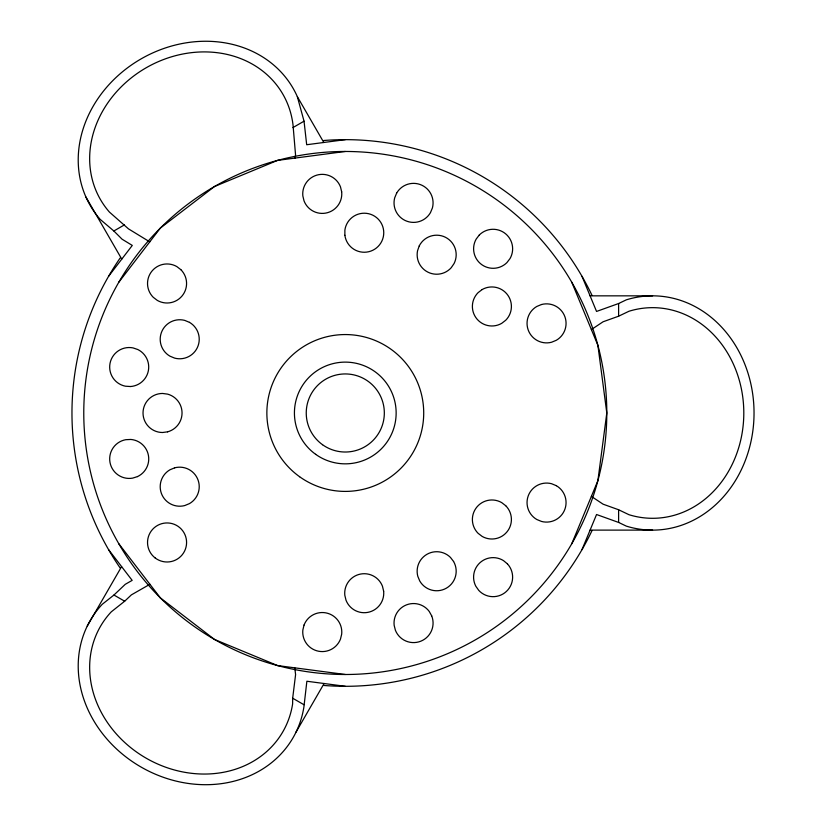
<?xml version="1.0" encoding="UTF-8"?>
<svg xmlns="http://www.w3.org/2000/svg" width="826" height="826" viewBox="0 0 826 826"><rect width="100%" height="100%" fill="white"/><g stroke="black" fill="none" stroke-linecap="round" stroke-linejoin="round"><path stroke-width="1.24" d="M294.768 667.842L295.594 674.584L292.672 698.218L292.621 703.897A105.325 91.211 30 0 1 151.778 761.221A105.325 91.211 30 0 1 111.283 611.829L124.674 601.214L131.386 594.865L149.919 584.271M345.289 686.303L306.869 681.243L303.947 706.684A117.137 101.443 30 0 1 147.307 770.431A117.137 101.443 30 0 1 102.269 604.271L113.947 595.03L125.263 584.312L132.16 580.368L108.578 549.641M295.068 158.076L295.553 154.937L293.013 124.871A105.325 91.211 -30 0 0 154.658 63.323A105.325 91.211 -30 0 0 109.404 212.055L128.505 228.885L149.774 241.873M571.768 543.735L597.89 480.66L606.8 412.979L597.89 345.299L571.768 282.224M582 549.641L596.548 514.515L618.612 522.435L626.335 526.131A117.137 101.443 90 0 0 754.035 412.979A117.137 101.443 90 0 0 626.335 299.828L618.612 303.524L596.548 311.443L582 276.318M87.236 626.108L121.598 566.605M296.028 732.125L324.091 683.515M108.578 276.318L132.284 245.425L122.062 239.189L113.854 230.991L100.183 219.375A117.137 101.443 -30 0 1 137.064 61.3A117.137 101.443 -30 0 1 297.339 96.652L323.802 142.485M118.81 282.224L160.368 228.059L214.533 186.5L277.608 160.378L345.289 151.468M591.375 329.564L603.104 321.768L618.612 316.203L628.989 311.247A105.325 91.211 -90 0 1 743.803 412.979A105.325 91.211 -90 0 1 628.989 514.712L618.612 509.756L603.104 504.19L591.375 496.395M113.854 230.991L124.478 224.858M292.941 127.586L304.04 121.185L297.339 96.652M345.289 139.656L306.683 144.736L304.04 121.185M590.084 295.842L652.592 295.842M590.084 530.116L652.592 530.116M345.289 674.491L277.608 665.58L214.533 639.458L160.368 597.9L118.81 543.735M113.947 595.03L124.674 601.214M292.672 698.218L303.968 704.733M85.935 197.042L121.773 259.116M618.612 303.524L618.612 316.203M618.612 509.756L618.612 522.435M592.066 530.478A273.323 273.323 0 0 1 323.658 685.446M120.142 567.947A273.323 273.323 0 0 1 120.142 258.011M323.658 140.513A273.323 273.323 0 0 1 592.066 295.481M304.051 625.024L302.853 629.98A19.525 19.525 0 0 0 340.467 639.128L341.675 634.172A19.525 19.525 0 0 0 304.051 625.024M419.236 245.921L417.553 250.722A19.525 19.525 0 0 0 451.213 267.727L454.083 263.525A19.525 19.525 0 0 0 445.462 237.289A19.525 19.525 0 0 0 419.236 245.921M396.645 193.119L394.694 197.827A19.525 19.525 0 0 0 430.46 212.643L432.411 207.935A19.525 19.525 0 0 0 396.645 193.119M479.297 235.007L476.199 239.055A19.525 19.525 0 0 0 506.906 262.616L510.014 258.579A19.525 19.525 0 0 0 479.297 235.007M482.157 289.544L478.109 292.641A19.525 19.525 0 0 0 501.681 323.358L505.719 320.251A19.525 19.525 0 0 0 482.157 289.544M541.495 304.515L536.786 306.467A19.525 19.525 0 0 0 551.592 342.232L556.311 340.281A19.525 19.525 0 0 0 541.495 304.515M174.658 467.836L169.95 469.787A19.525 19.525 0 0 0 184.766 505.553L189.474 503.602A19.525 19.525 0 0 0 174.658 467.836M137.488 476.592L132.625 478.13A19.525 19.525 0 0 1 109.982 462.333A19.525 19.525 0 0 1 125.789 439.69L130.88 439.453A19.525 19.525 0 0 1 137.488 476.592M167.595 431.833L162.546 432.504A19.525 19.525 0 0 1 143.022 412.979A19.525 19.525 0 0 1 162.546 393.455L167.595 394.126A19.525 19.525 0 0 1 167.595 431.833M130.487 386.527L125.397 386.196A19.525 19.525 0 0 1 110.054 363.244A19.525 19.525 0 0 1 133.017 347.901L137.839 349.543A19.525 19.525 0 0 1 130.487 386.527M189.474 322.357L184.766 320.405A19.525 19.525 0 0 0 169.95 356.171L174.658 358.123A19.525 19.525 0 0 0 189.474 322.357M556.311 485.678L551.592 483.726A19.525 19.525 0 0 0 536.786 519.492L541.495 521.443A19.525 19.525 0 0 0 556.311 485.678M505.719 505.708L501.681 502.6A19.525 19.525 0 0 0 478.109 533.317L482.157 536.415A19.525 19.525 0 0 0 505.719 505.708M180.863 269.679L176.826 266.581A19.525 19.525 0 0 0 153.254 297.298L157.301 300.396A19.525 19.525 0 0 0 180.863 269.679M507.443 563.89L503.519 560.637A19.525 19.525 0 0 0 475.828 586.243L478.77 590.404A19.525 19.525 0 0 0 506.359 591.478A19.525 19.525 0 0 0 507.443 563.89M453.567 561.473L450.469 557.436A19.525 19.525 0 0 0 417.801 576.29L419.753 580.998A19.525 19.525 0 0 0 446.422 588.143A19.525 19.525 0 0 0 453.567 561.473M431.709 615.886L429.231 611.436A19.525 19.525 0 0 0 394.157 625.323L395.396 630.259A19.525 19.525 0 0 0 420.744 641.224A19.525 19.525 0 0 0 431.709 615.886M341.675 191.839L340.488 186.882A19.525 19.525 0 0 0 302.843 195.927L304.03 200.883A19.525 19.525 0 0 0 341.675 191.839M383.646 591.189L382.459 586.233A19.525 19.525 0 0 0 344.814 595.267L346.011 600.223A19.525 19.525 0 0 0 383.646 591.189M344.876 235.276L344.876 230.186A19.525 19.525 0 0 1 374.725 216.267A19.525 19.525 0 0 1 374.725 249.194A19.525 19.525 0 0 1 344.876 235.276M299.601 476.726A78.429 78.429 0 0 0 423.335 420.671A78.429 78.429 0 0 0 312.93 341.541A78.429 78.429 0 0 0 299.601 476.726M160.368 597.9A261.512 261.512 0 0 0 597.89 480.66A261.512 261.512 0 0 0 277.608 160.378A261.512 261.512 0 0 0 160.368 597.9M322.543 444.718A39.049 39.049 0 0 0 384.142 416.81A39.049 39.049 0 0 0 329.182 377.41A39.049 39.049 0 0 0 322.543 444.718M155.174 557.963A19.525 19.525 0 0 0 186.418 545.015A19.525 19.525 0 0 0 159.594 524.427A19.525 19.525 0 0 0 155.174 557.963M315.656 454.321A50.861 50.861 0 0 0 395.902 417.966A50.861 50.861 0 0 0 324.298 366.651A50.861 50.861 0 0 0 315.656 454.321"/></g></svg>
